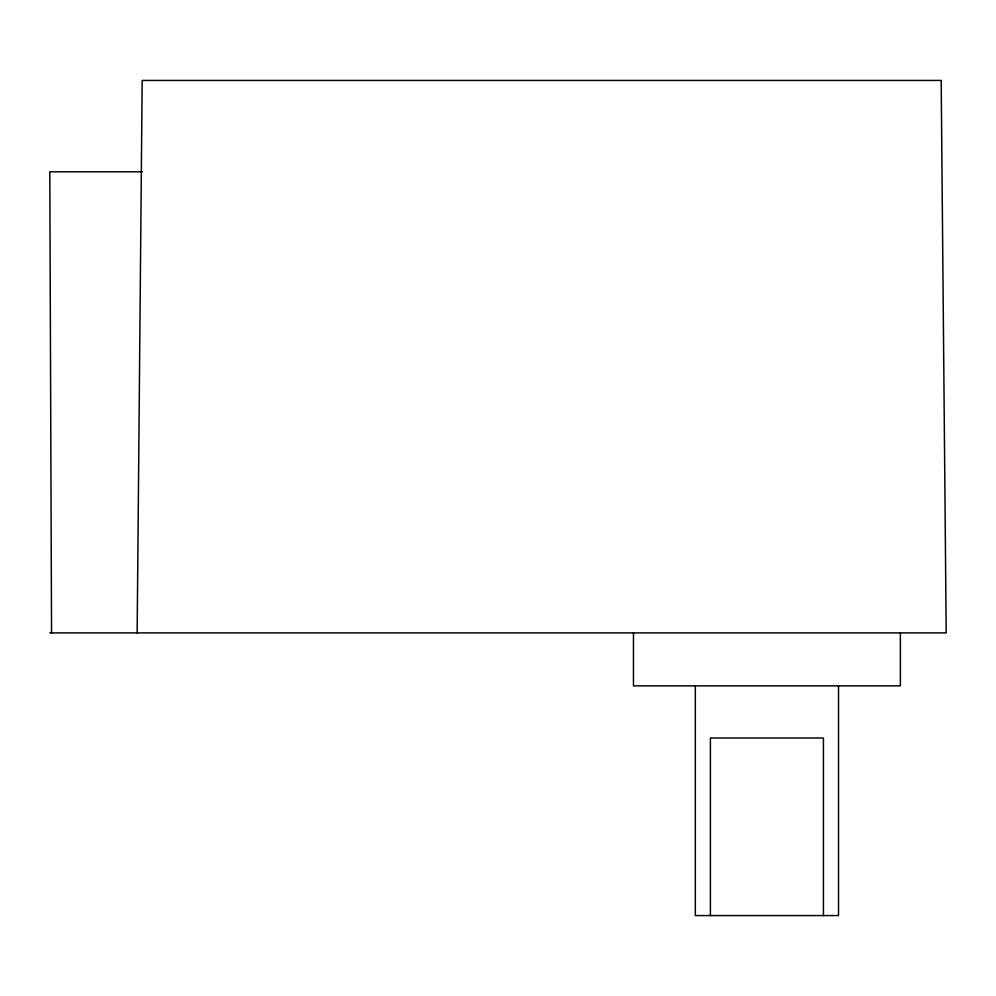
<?xml version="1.0" encoding="UTF-8"?>
<svg xmlns="http://www.w3.org/2000/svg" width="996" height="996" viewBox="0 0 996 996"><rect width="100%" height="100%" fill="white"/><g stroke="black" fill="none" stroke-linecap="round" stroke-linejoin="round"><path stroke-width="1.49" d="M137.149 632.896L142.167 80.439L941.183 80.439L946.2 632.896L49.8 632.896M142.428 171.798L49.8 171.798L51.543 632.896M900.372 632.896L900.372 685.87L633.468 685.87L633.468 632.896M838.52 685.87L838.52 915.561L695.32 915.561L695.32 685.87M823.431 915.561L823.431 737.999L710.409 737.999L710.409 915.561"/></g></svg>
